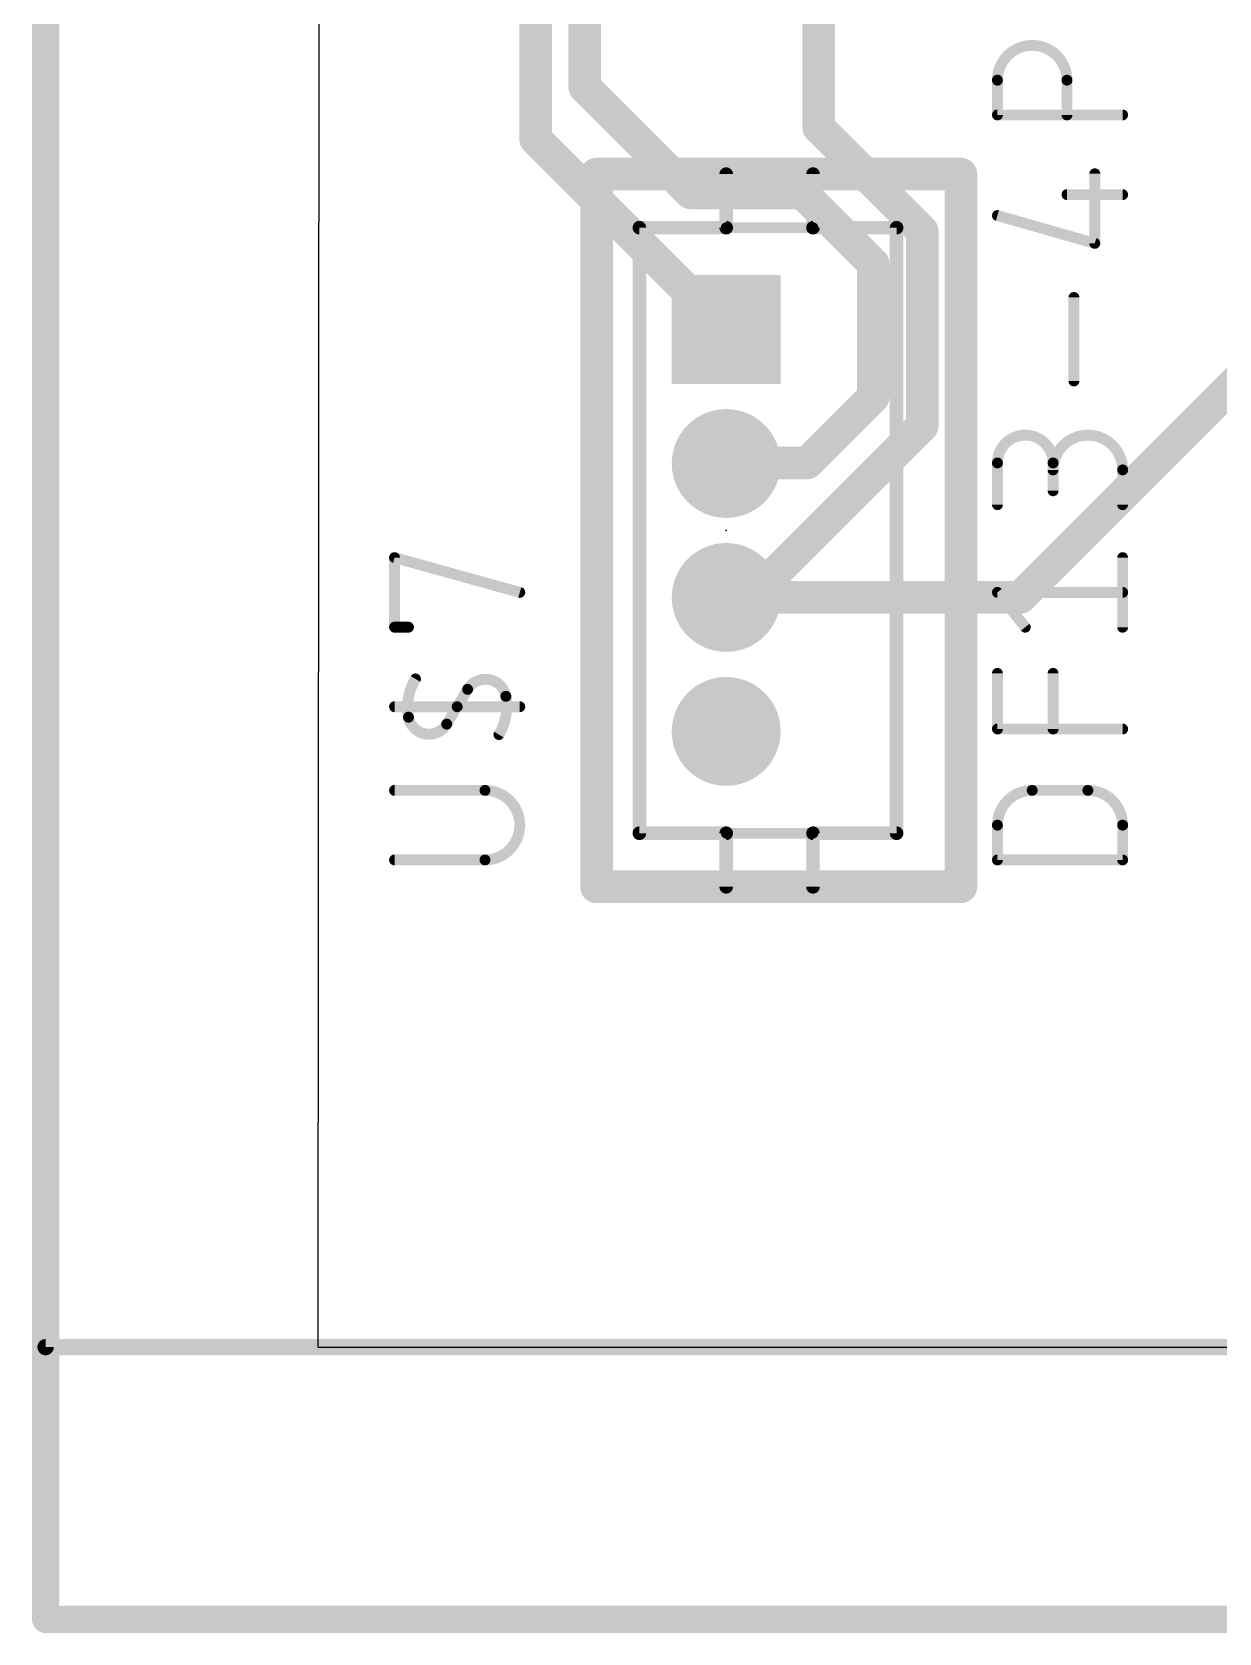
# Model space of a CAD drawing. Extents: x 11.3 to 101.7, y 6.2 to 96.
# Drawn here: x 11.3 to 22.38, y 6.22 to 21.16 of the extents above; entities that cross this region are included whole.
import ezdxf

# ---------------------------------------------------------------- set-up
doc = ezdxf.new("R2010")
doc.units = 0
for name, color, linetype in [('1', 12, 'CONTINUOUS'), ('16', 132, 'CONTINUOUS'), ('17', 110, 'CONTINUOUS'), ('20', 31, 'CONTINUOUS'), ('21', 253, 'CONTINUOUS'), ('23', 53, 'CONTINUOUS'), ('25', 253, 'CONTINUOUS'), ('27', 253, 'CONTINUOUS')]:
    doc.layers.add(name, color=color, linetype=linetype)

# ---------------------------------------------------------------- blocks, each defined once
blk = doc.blocks.new('SQUAREP')
blk.add_solid([(-0.5, -0.5), (0.5, -0.5), (-0.5, 0.5), (0.5, 0.5)])
blk = doc.blocks.new('ROUNDP')
at = {"const_width": 0.5}
blk.add_lwpolyline([(0, -0.25, 1), (0, 0.25, 1), (0, -0.25)], format="xyb", dxfattribs=at)

msp = doc.modelspace()

# ---------------------------------------------------------------- linework, layer by layer
at = {"layer": '1'}
for points, const_width in [([(11.43, 77.7748), (11.43, 8.89)], 0.1524), ([(16.4592, 27.2796), (16.4592, 20.6502)], 0.3048), ([(17.4498, 19.6596), (16.4592, 20.6502)], 0.3048), ([(18.4912, 19.6596), (17.4498, 19.6596)], 0.3048), ([(19.1516, 18.9992), (18.4912, 19.6596)], 0.3048), ([(19.1516, 17.7551), (19.1516, 18.9992)], 0.3048), ([(23.1802, 18.542), (20.5232, 15.885)], 0.3048), ([(19.1516, 17.7551), (18.5369, 17.1404)], 0.3048), ([(17.7854, 17.1404), (17.78, 17.135)], 0.3048), ([(18.5369, 17.1404), (17.7854, 17.1404)], 0.3048), ([(17.78, 15.885), (20.5232, 15.885)], 0.3048), ([(11.43, 8.89), (101.6, 8.89)], 0.1524)]:
    msp.add_lwpolyline(points, dxfattribs=dict(at, const_width=const_width))
for points, const_width in [([(16.5131, 20.7041, 1), (16.4053, 20.5963)], 0.1524), ([(16.383, 20.6502, 1), (16.5354, 20.6502)], 0.1524), ([(17.4498, 19.7358, 1), (17.4498, 19.5834)], 0.1524), ([(17.3959, 19.6057, 1), (17.5037, 19.7135)], 0.1524), ([(18.5451, 19.7135, 1), (18.4373, 19.6057)], 0.1524), ([(18.4912, 19.5834, 1), (18.4912, 19.7358)], 0.1524), ([(19.2278, 18.9992, 1), (19.0754, 18.9992)], 0.1524), ([(19.0977, 18.9453, 1), (19.2055, 19.0531)], 0.1524), ([(19.0754, 17.7551, 1), (19.2278, 17.7551)], 0.1524), ([(19.2055, 17.7012, 1), (19.0977, 17.809)], 0.1524), ([(17.7261, 17.1889, 1), (17.8339, 17.0811)], 0.1524), ([(17.7854, 17.2166, 1), (17.7854, 17.0642)], 0.1524), ([(17.8393, 17.0865, 1), (17.7315, 17.1943)], 0.1524), ([(18.483, 17.1943, 1), (18.5908, 17.0865)], 0.1524), ([(18.5369, 17.0642, 1), (18.5369, 17.2166)], 0.1524), ([(17.78, 15.9612, 1), (17.78, 15.8088)], 0.1524), ([(20.4693, 15.9389, 1), (20.5771, 15.8311)], 0.1524), ([(20.5232, 15.8088, 1), (20.5232, 15.9612)], 0.1524), ([(11.43, 8.9281, 1), (11.43, 8.8519)], 0.0762), ([(11.3919, 8.89, 1), (11.4681, 8.89)], 0.0762)]:
    msp.add_lwpolyline(points, format="xyb", dxfattribs=dict(at, const_width=const_width))
at = {"layer": '16'}
for points, const_width in [([(11.43, 81.28), (11.43, 6.35)], 0.254), ([(16.002, 20.163), (16.002, 28.5242)], 0.3048), ([(18.6436, 26.0604), (18.6436, 20.2692)], 0.3048), ([(17.78, 18.385), (16.002, 20.163)], 0.3048), ([(18.6436, 20.2692), (19.6088, 19.304)], 0.3048), ([(19.6088, 19.304), (19.6088, 17.4852)], 0.3048), ([(19.6088, 17.4852), (18.0086, 15.885)], 0.3048), ([(18.0086, 15.885), (17.78, 15.885)], 0.3048), ([(11.43, 6.35), (96.52, 6.35)], 0.254)]:
    msp.add_lwpolyline(points, dxfattribs=dict(at, const_width=const_width))
for points, const_width in [([(16.0559, 20.2169, 1), (15.9481, 20.1091)], 0.1524), ([(18.6975, 20.3231, 1), (18.5897, 20.2153)], 0.1524), ([(18.5674, 20.2692, 1), (18.7198, 20.2692)], 0.1524), ([(15.9258, 20.163, 1), (16.0782, 20.163)], 0.1524), ([(19.685, 19.304, 1), (19.5326, 19.304)], 0.1524), ([(19.5549, 19.2501, 1), (19.6627, 19.3579)], 0.1524), ([(17.7261, 18.3311, 1), (17.8339, 18.4389)], 0.1524), ([(19.6627, 17.4313, 1), (19.5549, 17.5391)], 0.1524), ([(19.5326, 17.4852, 1), (19.685, 17.4852)], 0.1524), ([(17.78, 15.9612, 1), (17.78, 15.8088)], 0.1524), ([(17.9547, 15.9389, 1), (18.0625, 15.8311)], 0.1524), ([(18.0086, 15.8088, 1), (18.0086, 15.9612)], 0.1524), ([(11.43, 6.4135, 1), (11.43, 6.2865)], 0.127), ([(11.3665, 6.35, 1), (11.4935, 6.35)], 0.127)]:
    msp.add_lwpolyline(points, format="xyb", dxfattribs=dict(at, const_width=const_width))
at = {"layer": '20'}
for p, q in [((14.0208, 74.1682), (13.97, 8.89)), ((13.97, 8.89), (91.5216, 8.89))]:
    msp.add_line(p, q, dxfattribs=at)
at = {"layer": '21'}
for points, const_width in [([(16.57, 13.185), (16.57, 19.835)], 0.3048), ([(17.78, 19.835), (16.57, 19.835)], 0.3048), ([(18.59, 19.835), (17.78, 19.835)], 0.3048), ([(17.78, 19.335), (17.78, 19.835)], 0.127), ([(19.97, 19.835), (18.59, 19.835)], 0.3048), ([(18.59, 19.335), (18.59, 19.835)], 0.127), ([(19.97, 13.185), (19.97, 19.835)], 0.3048), ([(16.97, 19.335), (17.78, 19.335)], 0.127), ([(16.97, 13.685), (16.97, 19.335)], 0.127), ([(17.78, 19.335), (18.59, 19.335)], 0.1), ([(18.59, 19.335), (19.37, 19.335)], 0.127), ([(19.37, 13.685), (19.37, 19.335)], 0.127), ([(16.97, 13.685), (17.78, 13.685)], 0.127), ([(17.78, 13.185), (17.78, 13.685)], 0.127), ([(18.59, 13.685), (19.37, 13.685)], 0.127), ([(18.59, 13.185), (18.59, 13.685)], 0.127), ([(17.78, 13.685), (18.59, 13.685)], 0.1), ([(16.57, 13.185), (17.78, 13.185)], 0.3048), ([(17.78, 13.185), (18.59, 13.185)], 0.3048), ([(18.59, 13.185), (19.97, 13.185)], 0.3048)]:
    msp.add_lwpolyline(points, dxfattribs=dict(at, const_width=const_width))
for points, const_width in [([(16.6462, 19.835, 1), (16.4938, 19.835)], 0.1524), ([(16.57, 19.9112, 1), (16.57, 19.7588)], 0.1524), ([(17.78, 19.9112, 1), (17.78, 19.7588)], 0.1524), ([(17.78, 19.7588, 1), (17.78, 19.9112)], 0.1524), ([(17.8117, 19.835, 1), (17.7483, 19.835)], 0.0635), ([(18.59, 19.9112, 1), (18.59, 19.7588)], 0.1524), ([(18.59, 19.7588, 1), (18.59, 19.9112)], 0.1524), ([(18.6217, 19.835, 1), (18.5583, 19.835)], 0.0635), ([(20.0462, 19.835, 1), (19.8938, 19.835)], 0.1524), ([(19.97, 19.7588, 1), (19.97, 19.9112)], 0.1524), ([(16.97, 19.3667, 1), (16.97, 19.3033)], 0.0635), ([(17.0018, 19.335, 1), (16.9383, 19.335)], 0.0635), ([(17.7483, 19.335, 1), (17.8117, 19.335)], 0.0635), ([(17.78, 19.36, 1), (17.78, 19.31)], 0.05), ([(17.78, 19.3033, 1), (17.78, 19.3667)], 0.0635), ([(18.59, 19.3667, 1), (18.59, 19.3033)], 0.0635), ([(18.5583, 19.335, 1), (18.6217, 19.335)], 0.0635), ([(18.59, 19.31, 1), (18.59, 19.36)], 0.05), ([(19.4017, 19.335, 1), (19.3383, 19.335)], 0.0635), ([(19.37, 19.3033, 1), (19.37, 19.3667)], 0.0635), ([(16.97, 13.7168, 1), (16.97, 13.6532)], 0.0635), ([(17.8117, 13.685, 1), (17.7483, 13.685)], 0.0635), ([(17.78, 13.6532, 1), (17.78, 13.7168)], 0.0635), ([(18.59, 13.7168, 1), (18.59, 13.6532)], 0.0635), ([(18.6217, 13.685, 1), (18.5583, 13.685)], 0.0635), ([(19.37, 13.6532, 1), (19.37, 13.7168)], 0.0635), ([(16.9383, 13.685, 1), (17.0018, 13.685)], 0.0635), ([(17.78, 13.71, 1), (17.78, 13.66)], 0.05), ([(18.59, 13.66, 1), (18.59, 13.71)], 0.05), ([(19.3383, 13.685, 1), (19.4017, 13.685)], 0.0635), ([(16.57, 13.2612, 1), (16.57, 13.1088)], 0.1524), ([(17.78, 13.2612, 1), (17.78, 13.1088)], 0.1524), ([(17.78, 13.1088, 1), (17.78, 13.2612)], 0.1524), ([(18.59, 13.2612, 1), (18.59, 13.1088)], 0.1524), ([(18.59, 13.1088, 1), (18.59, 13.2612)], 0.1524), ([(19.97, 13.1088, 1), (19.97, 13.2612)], 0.1524), ([(16.4938, 13.185, 1), (16.6462, 13.185)], 0.1524), ([(17.7483, 13.185, 1), (17.8117, 13.185)], 0.0635), ([(18.5583, 13.185, 1), (18.6217, 13.185)], 0.0635), ([(19.8938, 13.185, 1), (20.0462, 13.185)], 0.1524)]:
    msp.add_lwpolyline(points, format="xyb", dxfattribs=dict(at, const_width=const_width))
at = {"layer": '23'}
msp.add_point((17.78, 16.51), dxfattribs=at)
at = {"layer": '25', "const_width": 0.1016}
for points in [[(14.6858, 15.6075), (14.6858, 16.2566)], [(14.6858, 16.2566), (15.8542, 15.9321)], [(14.8156, 15.6075), (14.6858, 15.6075)], [(15.27, 14.8653), (15.3674, 15.0275)], [(15.8542, 14.8653), (14.6858, 14.8653)], [(15.27, 14.8653), (15.1726, 14.703)], [(15.5296, 14.0849), (14.6858, 14.0849)], [(14.6858, 13.4358), (15.5296, 13.4358)]]:
    msp.add_lwpolyline(points, dxfattribs=at)
at = {"layer": '25'}
for points, const_width in [([(14.7112, 16.2566, 1), (14.6604, 16.2566)], 0.0508), ([(14.6926, 16.2811, 1), (14.679, 16.2321)], 0.0508), ([(15.8474, 15.9076, 1), (15.861, 15.9565)], 0.0508), ([(14.6858, 15.6329, 1), (14.6858, 15.5821)], 0.0508), ([(14.6604, 15.6075, 1), (14.7112, 15.6075)], 0.0508), ([(14.8156, 15.5821, 1), (14.8156, 15.6329)], 0.0508), ([(14.8805, 15.1249, 0.1823), (14.8156, 14.7679)], 0.1016), ([(14.9023, 15.1118, 1), (14.8588, 15.138)], 0.0508), ([(15.7244, 14.9626, 0.6917), (15.3674, 15.0275)], 0.1016), ([(15.3456, 15.0406, 1), (15.3891, 15.0145)], 0.0508), ([(15.3891, 15.0145, 1), (15.3456, 15.0406)], 0.0508), ([(15.6595, 14.6056, 0.1823), (15.7244, 14.9626)], 0.1016), ([(15.7494, 14.9672, 1), (15.6994, 14.9581)], 0.0508), ([(15.6994, 14.9581, 1), (15.7494, 14.9672)], 0.0508), ([(14.6858, 14.8907, 1), (14.6858, 14.8399)], 0.0508), ([(14.8156, 14.7679, 0.6917), (15.1726, 14.703)], 0.1016), ([(14.8406, 14.7724, 1), (14.7906, 14.7633)], 0.0508), ([(14.7906, 14.7633, 1), (14.8406, 14.7724)], 0.0508), ([(15.2482, 14.8783, 1), (15.2918, 14.8522)], 0.0508), ([(15.2918, 14.8522, 1), (15.2482, 14.8783)], 0.0508), ([(15.8542, 14.8399, 1), (15.8542, 14.8907)], 0.0508), ([(15.1509, 14.716, 1), (15.1944, 14.6899)], 0.0508), ([(15.1944, 14.6899, 1), (15.1509, 14.716)], 0.0508), ([(15.6377, 14.6187, 1), (15.6812, 14.5925)], 0.0508), ([(14.6858, 14.1103, 1), (14.6858, 14.0595)], 0.0508), ([(15.5296, 13.4358, 1), (15.5296, 14.0849)], 0.1016), ([(15.5296, 14.1103, 1), (15.5296, 14.0595)], 0.0508), ([(15.5296, 14.0595, 1), (15.5296, 14.1103)], 0.0508), ([(14.6858, 13.4612, 1), (14.6858, 13.4104)], 0.0508), ([(15.5296, 13.4612, 1), (15.5296, 13.4104)], 0.0508), ([(15.5296, 13.4104, 1), (15.5296, 13.4612)], 0.0508)]:
    msp.add_lwpolyline(points, format="xyb", dxfattribs=dict(at, const_width=const_width))
at = {"layer": '27'}
for points, const_width in [([(20.9599, 20.7115, 1), (20.3108, 20.7115)], 0.1016), ([(20.3362, 20.7115, 1), (20.2854, 20.7115)], 0.0508), ([(20.2854, 20.7115, 1), (20.3362, 20.7115)], 0.0508), ([(20.9853, 20.7115, 1), (20.9345, 20.7115)], 0.0508), ([(20.9345, 20.7115, 1), (20.9853, 20.7115)], 0.0508), ([(20.3108, 20.4123, 1), (20.3108, 20.3615)], 0.0508), ([(20.2854, 20.3869, 1), (20.3362, 20.3869)], 0.0508), ([(20.9345, 20.3869, 1), (20.9853, 20.3869)], 0.0508), ([(21.4792, 20.3615, 1), (21.4792, 20.4123)], 0.0508), ([(21.245, 19.838, 1), (21.1942, 19.838)], 0.0508), ([(20.9599, 19.6687, 1), (20.9599, 19.6179)], 0.0508), ([(21.4792, 19.6179, 1), (21.4792, 19.6687)], 0.0508), ([(20.3178, 19.473, 1), (20.3038, 19.4241)], 0.0508), ([(21.1942, 19.1889, 1), (21.245, 19.1889)], 0.0508), ([(21.2126, 19.1645, 1), (21.2265, 19.2133)], 0.0508), ([(21.0502, 18.6837, 1), (20.9994, 18.6837)], 0.0508), ([(20.9994, 17.9048, 1), (21.0502, 17.9048)], 0.0508), ([(20.8301, 17.14, 1), (20.3108, 17.14)], 0.1016), ([(21.4792, 17.075, 1), (20.8301, 17.075)], 0.1016), ([(20.3362, 17.14, 1), (20.2854, 17.14)], 0.0508), ([(20.8555, 17.14, 1), (20.8047, 17.14)], 0.0508), ([(20.2854, 17.14, 1), (20.3362, 17.14)], 0.0508), ([(20.8047, 17.14, 1), (20.8555, 17.14)], 0.0508), ([(20.8047, 17.075, 1), (20.8555, 17.075)], 0.0508), ([(21.5046, 17.075, 1), (21.4538, 17.075)], 0.0508), ([(21.4538, 17.075, 1), (21.5046, 17.075)], 0.0508), ([(20.8047, 16.8803, 1), (20.8555, 16.8803)], 0.0508), ([(20.2854, 16.7505, 1), (20.3362, 16.7505)], 0.0508), ([(21.4538, 16.7505, 1), (21.5046, 16.7505)], 0.0508), ([(21.5046, 16.2566, 1), (21.4538, 16.2566)], 0.0508), ([(20.3306, 15.9479, 1), (20.291, 15.9162)], 0.0508), ([(20.3108, 15.9574, 1), (20.3108, 15.9067)], 0.0508), ([(21.4792, 15.9067, 1), (21.4792, 15.9574)], 0.0508), ([(20.5506, 15.5916, 1), (20.5903, 15.6234)], 0.0508), ([(21.4538, 15.6075, 1), (21.5046, 15.6075)], 0.0508), ([(20.3362, 15.1765, 1), (20.2854, 15.1765)], 0.0508), ([(20.8555, 15.1765, 1), (20.8047, 15.1765)], 0.0508), ([(20.3108, 14.6827, 1), (20.3108, 14.6319)], 0.0508), ([(20.2854, 14.6573, 1), (20.3362, 14.6573)], 0.0508), ([(20.8047, 14.6573, 1), (20.8555, 14.6573)], 0.0508), ([(21.4792, 14.6319, 1), (21.4792, 14.6827)], 0.0508), ([(20.6354, 14.0849, 0.4142), (20.3108, 13.7604)], 0.1016), ([(20.6354, 14.1103, 1), (20.6354, 14.0595)], 0.0508), ([(20.6354, 14.0595, 1), (20.6354, 14.1103)], 0.0508), ([(21.4792, 13.7604, 0.4142), (21.1546, 14.0849)], 0.1016), ([(21.1546, 14.1103, 1), (21.1546, 14.0595)], 0.0508), ([(21.1546, 14.0595, 1), (21.1546, 14.1103)], 0.0508), ([(20.3362, 13.7604, 1), (20.2854, 13.7604)], 0.0508), ([(20.2854, 13.7604, 1), (20.3362, 13.7604)], 0.0508), ([(21.5046, 13.7604, 1), (21.4538, 13.7604)], 0.0508), ([(21.4538, 13.7604, 1), (21.5046, 13.7604)], 0.0508), ([(20.3108, 13.4612, 1), (20.3108, 13.4104)], 0.0508), ([(20.2854, 13.4358, 1), (20.3362, 13.4358)], 0.0508), ([(21.4538, 13.4358, 1), (21.5046, 13.4358)], 0.0508), ([(21.4792, 13.4104, 1), (21.4792, 13.4612)], 0.0508)]:
    msp.add_lwpolyline(points, format="xyb", dxfattribs=dict(at, const_width=const_width))
at = {"layer": '27', "const_width": 0.1016}
for points in [[(20.3108, 20.3869), (20.3108, 20.7115)], [(20.9599, 20.7115), (20.9599, 20.3869)], [(21.4792, 20.3869), (20.3108, 20.3869)], [(21.2196, 19.1889), (21.2196, 19.838)], [(20.9599, 19.6433), (21.4792, 19.6433)], [(20.3108, 19.4485), (21.2196, 19.1889)], [(21.0248, 17.9048), (21.0248, 18.6837)], [(20.3108, 16.7505), (20.3108, 17.14)], [(20.8301, 17.14), (20.8301, 16.8803)], [(21.4792, 16.7505), (21.4792, 17.075)], [(21.4792, 15.6075), (21.4792, 16.2566)], [(20.5704, 15.6075), (20.3108, 15.9321)], [(20.3108, 15.9321), (21.4792, 15.9321)], [(20.3108, 14.6573), (20.3108, 15.1765)], [(20.8301, 14.6573), (20.8301, 15.1765)], [(21.4792, 14.6573), (20.3108, 14.6573)], [(20.6354, 14.0849), (21.1546, 14.0849)], [(20.3108, 13.4358), (20.3108, 13.7604)], [(21.4792, 13.7604), (21.4792, 13.4358)], [(21.4792, 13.4358), (20.3108, 13.4358)]]:
    msp.add_lwpolyline(points, dxfattribs=at)

# ---------------------------------------------------------------- block references
at = {"layer": '17', "xscale": 1.016, "yscale": 1.016, "rotation": 90}
for name, p in [('SQUAREP', (17.78, 18.385)), ('SQUAREP', (17.78, 18.385)), ('ROUNDP', (17.78, 17.135)), ('ROUNDP', (17.78, 17.135)), ('ROUNDP', (17.78, 15.885)), ('ROUNDP', (17.78, 15.885)), ('ROUNDP', (17.78, 14.635)), ('ROUNDP', (17.78, 14.635))]:
    msp.add_blockref(name, p, dxfattribs=at)

doc.saveas('drawing.dxf')
